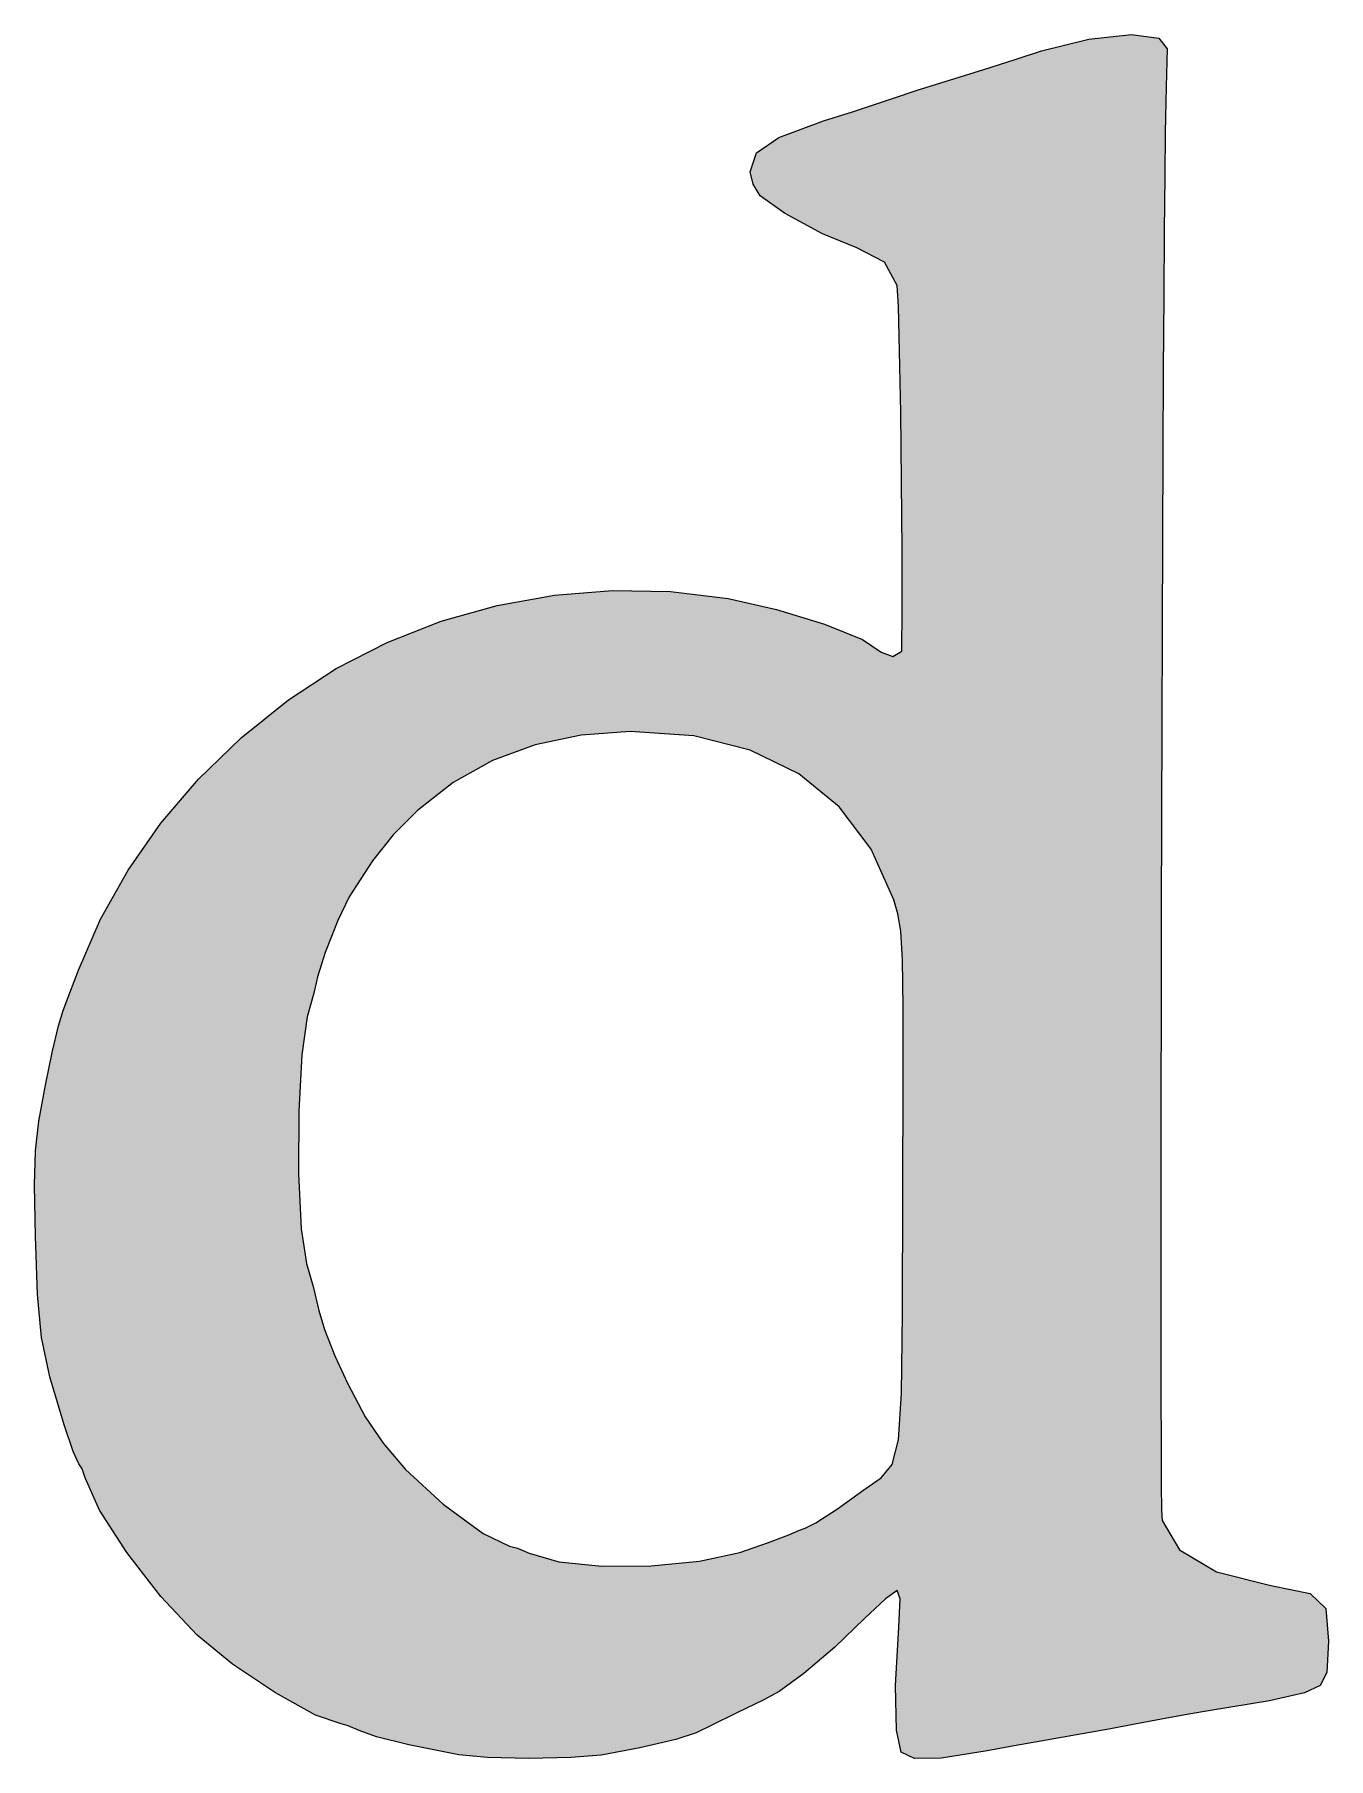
# Model space of a CAD drawing. Extents: x 23 to 353, y 83 to 218.
# Drawn here: x 78.45 to 93.44, y 83.51 to 103.48 of the extents above; entities that cross this region are included whole.
import ezdxf

# ---------------------------------------------------------------- set-up
doc = ezdxf.new("R2010")
doc.units = 0
doc.layers.add('6_moji', color=7, linetype='CONTINUOUS')
doc.layers.add('7_moji_nuri', color=7, linetype='CONTINUOUS')

msp = doc.modelspace()

# ---------------------------------------------------------------- linework, layer by layer
at = {"layer": '6_moji'}
for p, q in [((89.808, 103.196), (90.116, 103.296)), ((90.116, 103.296), (90.662, 103.432)), ((90.662, 103.432), (91.159, 103.485)), ((91.159, 103.485), (91.476, 103.441)), ((91.476, 103.441), (91.571, 103.318)), ((91.571, 103.318), (91.559, 102.88)), ((89.447, 103.081), (89.808, 103.196)), ((88.676, 102.839), (89.111, 102.976)), ((89.111, 102.976), (89.447, 103.081)), ((88.214, 102.684), (88.39, 102.744)), ((88.39, 102.744), (88.676, 102.839)), ((91.554, 102.701), (91.548, 102.351)), ((91.559, 102.88), (91.554, 102.701)), ((87.591, 102.483), (87.927, 102.59)), ((87.927, 102.59), (88.214, 102.684)), ((86.812, 102.112), (87.072, 102.293)), ((87.072, 102.293), (87.591, 102.483)), ((91.548, 102.351), (91.542, 101.848)), ((86.741, 101.892), (86.812, 102.112)), ((86.775, 101.749), (86.741, 101.892)), ((86.857, 101.614), (86.775, 101.749)), ((91.542, 101.848), (91.537, 101.21)), ((87.136, 101.415), (86.857, 101.614)), ((87.579, 101.176), (87.136, 101.415)), ((87.974, 101.011), (87.579, 101.176)), ((91.537, 101.21), (91.531, 100.453)), ((88.295, 100.846), (87.974, 101.011)), ((88.442, 100.575), (88.295, 100.846)), ((88.457, 100.337), (88.442, 100.575)), ((88.471, 99.814), (88.457, 100.337)), ((91.531, 100.453), (91.526, 99.595)), ((88.484, 99.104), (88.471, 99.814)), ((91.526, 99.595), (91.521, 98.654)), ((88.494, 98.304), (88.484, 99.104)), ((91.521, 98.654), (91.517, 97.646)), ((88.5, 97.512), (88.494, 98.304)), ((88.5, 96.824), (88.5, 97.512)), ((91.517, 97.646), (91.512, 96.59)), ((83.807, 96.869), (84.472, 96.988)), ((84.472, 96.988), (85.145, 97.043)), ((85.145, 97.043), (85.818, 97.031)), ((85.818, 97.031), (86.483, 96.95)), ((86.483, 96.95), (87.045, 96.822)), ((83.159, 96.686), (83.807, 96.869)), ((87.045, 96.822), (87.6, 96.652)), ((88.495, 96.34), (88.5, 96.824)), ((82.535, 96.441), (83.159, 96.686)), ((87.6, 96.652), (88.04, 96.475)), ((91.512, 96.59), (91.508, 95.501)), ((81.942, 96.137), (82.535, 96.441)), ((88.04, 96.475), (88.259, 96.329)), ((88.259, 96.329), (88.394, 96.277)), ((88.394, 96.277), (88.495, 96.34)), ((81.389, 95.775), (81.942, 96.137)), ((80.843, 95.335), (81.389, 95.775)), ((91.508, 95.501), (91.505, 94.398)), ((80.35, 94.857), (80.843, 95.335)), ((84.78, 95.367), (84.248, 95.254)), ((85.35, 95.408), (84.78, 95.367)), ((86.088, 95.358), (85.35, 95.408)), ((86.741, 95.193), (86.088, 95.358)), ((84.248, 95.254), (83.754, 95.071)), ((87.304, 94.917), (86.741, 95.193)), ((83.754, 95.071), (83.299, 94.816)), ((87.772, 94.534), (87.304, 94.917)), ((79.912, 94.345), (80.35, 94.857)), ((83.299, 94.816), (82.884, 94.491)), ((88.14, 94.046), (87.772, 94.534)), ((79.532, 93.803), (79.912, 94.345)), ((82.884, 94.491), (82.604, 94.212)), ((91.505, 94.398), (91.502, 93.298)), ((82.604, 94.212), (82.364, 93.909)), ((82.364, 93.909), (82.093, 93.491)), ((88.404, 93.456), (88.14, 94.046)), ((79.214, 93.235), (79.532, 93.803)), ((82.093, 93.491), (81.962, 93.219)), ((88.452, 93.294), (88.404, 93.456)), ((91.502, 93.298), (91.5, 92.219)), ((78.959, 92.642), (79.214, 93.235)), ((81.962, 93.219), (81.816, 92.848)), ((88.484, 93.094), (88.452, 93.294)), ((88.503, 92.764), (88.484, 93.094)), ((81.816, 92.848), (81.728, 92.565)), ((88.511, 92.213), (88.503, 92.764)), ((78.859, 92.378), (78.959, 92.642)), ((81.728, 92.565), (81.683, 92.376)), ((78.779, 92.175), (78.859, 92.378)), ((81.683, 92.376), (81.608, 92.101)), ((78.727, 91.999), (78.779, 92.175)), ((81.608, 92.101), (81.544, 91.663)), ((88.512, 91.349), (88.511, 92.213)), ((91.5, 92.219), (91.498, 91.176)), ((78.653, 91.687), (78.727, 91.999)), ((78.574, 91.308), (78.653, 91.687)), ((81.544, 91.663), (81.51, 91.007)), ((78.498, 90.892), (78.574, 91.308)), ((88.509, 90.079), (88.512, 91.349)), ((91.498, 91.176), (91.497, 90.189)), ((81.51, 91.007), (81.508, 90.285)), ((78.459, 90.55), (78.498, 90.892)), ((78.448, 90.15), (78.459, 90.55)), ((78.458, 89.56), (78.448, 90.15)), ((81.508, 90.285), (81.538, 89.646)), ((91.497, 90.189), (91.496, 89.273)), ((88.505, 88.659), (88.509, 90.079)), ((78.482, 88.883), (78.458, 89.56)), ((81.538, 89.646), (81.599, 89.242)), ((81.599, 89.242), (81.676, 88.976)), ((91.496, 89.273), (91.497, 88.447)), ((81.676, 88.976), (81.741, 88.7)), ((78.531, 88.386), (78.482, 88.883)), ((81.741, 88.7), (81.808, 88.48)), ((88.493, 87.74), (88.505, 88.659)), ((78.627, 87.929), (78.531, 88.386)), ((81.808, 88.48), (81.929, 88.173)), ((91.497, 88.447), (91.498, 87.728)), ((81.929, 88.173), (82.078, 87.848)), ((78.791, 87.372), (78.627, 87.929)), ((82.078, 87.848), (82.281, 87.465)), ((88.459, 87.199), (88.493, 87.74)), ((91.498, 87.728), (91.5, 87.133)), ((78.897, 87.063), (78.791, 87.372)), ((82.281, 87.465), (82.487, 87.162)), ((82.487, 87.162), (82.748, 86.858)), ((88.385, 86.913), (88.459, 87.199)), ((91.5, 87.133), (91.503, 86.679)), ((78.963, 86.921), (78.897, 87.063)), ((78.999, 86.864), (78.963, 86.921)), ((88.256, 86.761), (88.385, 86.913)), ((79.035, 86.759), (78.999, 86.864)), ((79.202, 86.383), (79.035, 86.759)), ((82.748, 86.858), (83.183, 86.456)), ((88.056, 86.619), (88.256, 86.761)), ((87.751, 86.402), (88.056, 86.619)), ((91.503, 86.679), (91.507, 86.384)), ((79.516, 85.895), (79.202, 86.383)), ((83.183, 86.456), (83.647, 86.114)), ((87.502, 86.24), (87.751, 86.402)), ((91.507, 86.384), (91.512, 86.265)), ((83.647, 86.114), (83.952, 85.969)), ((87.187, 86.1), (87.31, 86.153)), ((87.31, 86.153), (87.378, 86.176)), ((87.378, 86.176), (87.502, 86.24)), ((91.512, 86.265), (91.714, 85.926)), ((83.952, 85.969), (84.045, 85.945)), ((84.045, 85.945), (84.178, 85.885)), ((86.62, 85.895), (86.953, 86.009)), ((86.953, 86.009), (87.187, 86.1)), ((91.714, 85.926), (92.143, 85.669)), ((79.913, 85.383), (79.516, 85.895)), ((84.178, 85.885), (84.524, 85.786)), ((84.524, 85.786), (85.022, 85.737)), ((85.022, 85.737), (85.592, 85.74)), ((85.592, 85.74), (86.152, 85.792)), ((86.152, 85.792), (86.62, 85.895)), ((92.143, 85.669), (92.77, 85.51)), ((92.77, 85.51), (93.229, 85.418)), ((80.332, 84.936), (79.913, 85.383)), ((88.307, 85.358), (88.064, 85.128)), ((88.442, 85.454), (88.307, 85.358)), ((88.478, 85.356), (88.442, 85.454)), ((88.463, 85.029), (88.478, 85.356)), ((93.229, 85.418), (93.409, 85.246)), ((88.064, 85.128), (87.721, 84.799)), ((93.409, 85.246), (93.44, 84.868)), ((80.743, 84.601), (80.332, 84.936)), ((88.424, 84.352), (88.463, 85.029)), ((87.721, 84.799), (87.361, 84.492)), ((93.44, 84.868), (93.421, 84.504)), ((81.242, 84.267), (80.743, 84.601)), ((87.361, 84.492), (87.076, 84.283)), ((88.433, 83.836), (88.424, 84.352)), ((93.343, 84.352), (93.16, 84.269)), ((93.421, 84.504), (93.343, 84.352)), ((81.702, 84.011), (81.242, 84.267)), ((86.89, 84.184), (86.586, 84.035)), ((87.076, 84.283), (86.89, 84.184)), ((92.756, 84.177), (92.074, 84.063)), ((93.16, 84.269), (92.756, 84.177)), ((82, 83.908), (81.702, 84.011)), ((82.084, 83.885), (82, 83.908)), ((86.586, 84.035), (86.288, 83.891)), ((91.507, 83.964), (91.198, 83.906)), ((91.822, 84.021), (91.507, 83.964)), ((92.074, 84.063), (91.822, 84.021)), ((82.208, 83.83), (82.084, 83.885)), ((82.411, 83.757), (82.208, 83.83)), ((82.784, 83.666), (82.411, 83.757)), ((85.877, 83.729), (85.461, 83.631)), ((86.112, 83.803), (85.877, 83.729)), ((86.288, 83.891), (86.112, 83.803)), ((88.488, 83.58), (88.433, 83.836)), ((90.107, 83.708), (89.797, 83.653)), ((90.348, 83.75), (90.107, 83.708)), ((90.587, 83.792), (90.348, 83.75)), ((90.893, 83.848), (90.587, 83.792)), ((91.198, 83.906), (90.893, 83.848)), ((83.366, 83.548), (82.784, 83.666)), ((83.696, 83.518), (83.366, 83.548)), ((84.175, 83.508), (83.696, 83.518)), ((84.662, 83.517), (84.175, 83.508)), ((85.015, 83.546), (84.662, 83.517)), ((85.461, 83.631), (85.015, 83.546)), ((88.642, 83.507), (88.488, 83.58)), ((88.957, 83.512), (88.642, 83.507)), ((89.485, 83.595), (88.957, 83.512)), ((89.797, 83.653), (89.485, 83.595))]:
    msp.add_line(p, q, dxfattribs=at)
at = {"layer": '7_moji_nuri'}
for points in [[(89.808, 103.196), (91.568, 103.196), (90.116, 103.296), (91.57, 103.296)], [(90.116, 103.296), (91.57, 103.296), (90.206, 103.318), (91.571, 103.318)], [(90.206, 103.318), (91.571, 103.318), (90.662, 103.432), (91.482, 103.432)], [(90.662, 103.432), (91.482, 103.432), (90.74, 103.441), (91.476, 103.441)], [(90.74, 103.441), (91.476, 103.441), (91.159, 103.485)], [(89.447, 103.081), (91.565, 103.081), (89.808, 103.196), (91.568, 103.196)], [(88.805, 102.88), (91.559, 102.88), (89.111, 102.976), (91.562, 102.976)], [(89.111, 102.976), (91.562, 102.976), (89.447, 103.081), (91.565, 103.081)], [(88.214, 102.684), (91.553, 102.684), (88.264, 102.701), (91.554, 102.701)], [(88.264, 102.701), (91.554, 102.701), (88.39, 102.744), (91.555, 102.744)], [(88.39, 102.744), (91.555, 102.744), (88.676, 102.839), (91.558, 102.839)], [(88.676, 102.839), (91.558, 102.839), (88.805, 102.88), (91.559, 102.88)], [(87.591, 102.483), (91.55, 102.483), (87.927, 102.59), (91.552, 102.59)], [(87.927, 102.59), (91.552, 102.59), (88.214, 102.684), (91.553, 102.684)], [(86.812, 102.112), (91.545, 102.112), (87.072, 102.293), (91.547, 102.293)], [(87.072, 102.293), (91.547, 102.293), (87.23, 102.351), (91.548, 102.351)], [(87.23, 102.351), (91.548, 102.351), (87.591, 102.483), (91.55, 102.483)], [(86.741, 101.892), (91.543, 101.892), (86.812, 102.112), (91.545, 102.112)], [(86.751, 101.848), (91.542, 101.848), (86.741, 101.892), (91.543, 101.892)], [(86.775, 101.749), (91.541, 101.749), (86.751, 101.848), (91.542, 101.848)], [(86.857, 101.614), (91.54, 101.614), (86.775, 101.749), (91.541, 101.749)], [(87.136, 101.415), (91.539, 101.415), (86.857, 101.614), (91.54, 101.614)], [(87.517, 101.21), (91.537, 101.21), (87.136, 101.415), (91.539, 101.415)], [(87.579, 101.176), (91.537, 101.176), (87.517, 101.21), (91.537, 101.21)], [(87.974, 101.011), (91.535, 101.011), (87.579, 101.176), (91.537, 101.176)], [(88.295, 100.846), (91.534, 100.846), (87.974, 101.011), (91.535, 101.011)], [(88.442, 100.575), (91.532, 100.575), (88.295, 100.846), (91.534, 100.846)], [(88.45, 100.453), (91.531, 100.453), (88.442, 100.575), (91.532, 100.575)], [(88.457, 100.337), (91.531, 100.337), (88.45, 100.453), (91.531, 100.453)], [(88.471, 99.814), (91.527, 99.814), (88.457, 100.337), (91.531, 100.337)], [(88.475, 99.595), (91.526, 99.595), (88.471, 99.814), (91.527, 99.814)], [(88.484, 99.104), (91.524, 99.104), (88.475, 99.595), (91.526, 99.595)], [(88.489, 98.654), (91.521, 98.654), (88.484, 99.104), (91.524, 99.104)], [(88.494, 98.304), (91.52, 98.304), (88.489, 98.654), (91.521, 98.654)], [(88.499, 97.646), (91.517, 97.646), (88.494, 98.304), (91.52, 98.304)], [(88.5, 97.512), (91.516, 97.512), (88.499, 97.646), (91.517, 97.646)], [(88.5, 96.824), (91.513, 96.824), (88.5, 97.512), (91.516, 97.512)], [(83.807, 96.869), (86.841, 96.869), (84.258, 96.95), (86.483, 96.95)], [(84.258, 96.95), (86.483, 96.95), (84.472, 96.988), (86.166, 96.988)], [(84.472, 96.988), (86.166, 96.988), (84.994, 97.031), (85.818, 97.031)], [(84.994, 97.031), (85.818, 97.031), (85.145, 97.043)], [(83.159, 96.686), (87.489, 96.686), (83.644, 96.822), (87.045, 96.822)], [(83.644, 96.822), (87.045, 96.822), (83.807, 96.869), (86.841, 96.869)], [(88.498, 96.59), (91.512, 96.59), (88.5, 96.824), (91.513, 96.824)], [(82.621, 96.475), (88.04, 96.475), (83.072, 96.652), (87.6, 96.652)], [(83.072, 96.652), (87.6, 96.652), (83.159, 96.686), (87.489, 96.686)], [(88.495, 96.34), (91.511, 96.34), (88.498, 96.59), (91.512, 96.59)], [(82.214, 96.277), (88.394, 96.277), (82.317, 96.329), (88.259, 96.329)], [(82.317, 96.329), (88.259, 96.329), (82.535, 96.441), (88.091, 96.441)], [(82.535, 96.441), (88.091, 96.441), (82.621, 96.475), (88.04, 96.475)], [(88.394, 96.277), (91.511, 96.277), (88.495, 96.34), (91.511, 96.34)], [(81.389, 95.775), (91.509, 95.775), (81.942, 96.137), (91.511, 96.137)], [(81.942, 96.137), (91.511, 96.137), (82.214, 96.277), (91.511, 96.277)], [(81.05, 95.501), (91.508, 95.501), (81.389, 95.775), (91.509, 95.775)], [(80.934, 95.408), (91.508, 95.408), (81.05, 95.501), (91.508, 95.501)], [(80.76, 95.254), (84.248, 95.254), (80.843, 95.335), (84.628, 95.335)], [(80.843, 95.335), (84.628, 95.335), (80.883, 95.367), (84.78, 95.367)], [(80.883, 95.367), (84.78, 95.367), (80.934, 95.408), (85.35, 95.408)], [(86.088, 95.358), (91.508, 95.358), (85.35, 95.408), (91.508, 95.408)], [(86.741, 95.193), (91.507, 95.193), (86.088, 95.358), (91.508, 95.358)], [(80.57, 95.071), (83.754, 95.071), (80.76, 95.254), (84.248, 95.254)], [(87.304, 94.917), (91.507, 94.917), (86.741, 95.193), (91.507, 95.193)], [(80.35, 94.857), (83.373, 94.857), (80.57, 95.071), (83.754, 95.071)], [(87.772, 94.534), (91.505, 94.534), (87.304, 94.917), (91.507, 94.917)], [(80.036, 94.491), (82.884, 94.491), (80.315, 94.816), (83.299, 94.816)], [(80.315, 94.816), (83.299, 94.816), (80.35, 94.857), (83.373, 94.857)], [(87.874, 94.398), (91.505, 94.398), (87.772, 94.534), (91.505, 94.534)], [(79.819, 94.212), (82.604, 94.212), (79.912, 94.345), (82.738, 94.345)], [(79.912, 94.345), (82.738, 94.345), (80.036, 94.491), (82.884, 94.491)], [(88.14, 94.046), (91.504, 94.046), (87.874, 94.398), (91.505, 94.398)], [(79.607, 93.909), (82.364, 93.909), (79.819, 94.212), (82.604, 94.212)], [(79.532, 93.803), (82.295, 93.803), (79.607, 93.909), (82.364, 93.909)], [(88.404, 93.456), (91.503, 93.456), (88.14, 94.046), (91.504, 94.046)], [(79.357, 93.491), (82.093, 93.491), (79.532, 93.803), (82.295, 93.803)], [(79.214, 93.235), (81.97, 93.235), (79.357, 93.491), (82.093, 93.491)], [(88.451, 93.298), (91.502, 93.298), (88.404, 93.456), (91.503, 93.456)], [(88.452, 93.294), (91.502, 93.294), (88.451, 93.298), (91.502, 93.298)], [(79.048, 92.848), (81.816, 92.848), (79.207, 93.219), (81.962, 93.219)], [(79.207, 93.219), (81.962, 93.219), (79.214, 93.235), (81.97, 93.235)], [(88.484, 93.094), (91.502, 93.094), (88.452, 93.294), (91.502, 93.294)], [(88.503, 92.764), (91.501, 92.764), (88.484, 93.094), (91.502, 93.094)], [(78.959, 92.642), (81.752, 92.642), (79.048, 92.848), (81.816, 92.848)], [(88.511, 92.219), (91.5, 92.219), (88.503, 92.764), (91.501, 92.764)], [(78.859, 92.378), (81.683, 92.378), (78.93, 92.565), (81.728, 92.565)], [(78.93, 92.565), (81.728, 92.565), (78.959, 92.642), (81.752, 92.642)], [(78.779, 92.175), (81.628, 92.175), (78.859, 92.376), (81.683, 92.376)], [(78.859, 92.376), (81.683, 92.376), (78.859, 92.378), (81.683, 92.378)], [(78.727, 91.999), (81.593, 91.999), (78.757, 92.101), (81.608, 92.101)], [(78.757, 92.101), (81.608, 92.101), (78.779, 92.175), (81.628, 92.175)], [(88.511, 92.213), (91.5, 92.213), (88.511, 92.219), (91.5, 92.219)], [(88.512, 91.349), (91.498, 91.349), (88.511, 92.213), (91.5, 92.213)], [(78.653, 91.687), (81.547, 91.687), (78.727, 91.999), (81.593, 91.999)], [(78.574, 91.308), (81.526, 91.308), (78.648, 91.663), (81.544, 91.663)], [(78.648, 91.663), (81.544, 91.663), (78.653, 91.687), (81.547, 91.687)], [(78.519, 91.007), (81.51, 91.007), (78.574, 91.308), (81.526, 91.308)], [(88.512, 91.176), (91.498, 91.176), (88.512, 91.349), (91.498, 91.349)], [(88.509, 90.189), (91.497, 90.189), (88.512, 91.176), (91.498, 91.176)], [(78.498, 90.892), (81.51, 90.892), (78.519, 91.007), (81.51, 91.007)], [(78.459, 90.55), (81.509, 90.55), (78.498, 90.892), (81.51, 90.892)], [(78.452, 90.285), (81.508, 90.285), (78.459, 90.55), (81.509, 90.55)], [(78.448, 90.15), (81.514, 90.15), (78.452, 90.285), (81.508, 90.285)], [(78.456, 89.646), (81.538, 89.646), (78.448, 90.15), (81.514, 90.15)], [(88.509, 90.079), (91.497, 90.079), (88.509, 90.189), (91.497, 90.189)], [(88.506, 89.273), (91.496, 89.273), (88.509, 90.079), (91.497, 90.079)], [(78.458, 89.56), (81.551, 89.56), (78.456, 89.646), (81.538, 89.646)], [(78.469, 89.242), (81.599, 89.242), (78.458, 89.56), (81.551, 89.56)], [(78.478, 88.976), (81.676, 88.976), (78.469, 89.242), (81.599, 89.242)], [(88.505, 88.659), (91.497, 88.659), (88.506, 89.273), (91.496, 89.273)], [(78.482, 88.883), (81.698, 88.883), (78.478, 88.976), (81.676, 88.976)], [(78.5, 88.7), (81.741, 88.7), (78.482, 88.883), (81.698, 88.883)], [(78.522, 88.48), (81.808, 88.48), (78.5, 88.7), (81.741, 88.7)], [(88.502, 88.447), (91.497, 88.447), (88.505, 88.659), (91.497, 88.659)], [(78.531, 88.386), (81.845, 88.386), (78.522, 88.48), (81.808, 88.48)], [(78.576, 88.173), (81.929, 88.173), (78.531, 88.386), (81.845, 88.386)], [(88.493, 87.74), (91.498, 87.74), (88.502, 88.447), (91.497, 88.447)], [(78.627, 87.929), (82.041, 87.929), (78.576, 88.173), (81.929, 88.173)], [(78.651, 87.848), (82.078, 87.848), (78.627, 87.929), (82.041, 87.929)], [(78.764, 87.465), (82.281, 87.465), (78.651, 87.848), (82.078, 87.848)], [(88.459, 87.199), (91.5, 87.199), (88.493, 87.728), (91.498, 87.728)], [(88.493, 87.728), (91.498, 87.728), (88.493, 87.74), (91.498, 87.74)], [(78.791, 87.372), (82.345, 87.372), (78.764, 87.465), (82.281, 87.465)], [(78.863, 87.162), (82.487, 87.162), (78.791, 87.372), (82.345, 87.372)], [(78.897, 87.063), (82.572, 87.063), (78.863, 87.162), (82.487, 87.162)], [(88.385, 86.913), (91.501, 86.913), (88.442, 87.133), (91.5, 87.133)], [(88.442, 87.133), (91.5, 87.133), (88.459, 87.199), (91.5, 87.199)], [(78.963, 86.921), (82.694, 86.921), (78.897, 87.063), (82.572, 87.063)], [(78.999, 86.864), (82.743, 86.864), (78.963, 86.921), (82.694, 86.921)], [(88.256, 86.761), (91.502, 86.761), (88.385, 86.913), (91.501, 86.913)], [(79.002, 86.858), (82.748, 86.858), (78.999, 86.864), (82.743, 86.864)], [(79.035, 86.759), (82.856, 86.759), (79.002, 86.858), (82.748, 86.858)], [(79.17, 86.456), (83.183, 86.456), (79.035, 86.759), (82.856, 86.759)], [(88.141, 86.679), (91.503, 86.679), (88.256, 86.761), (91.502, 86.761)], [(87.751, 86.402), (91.507, 86.402), (88.056, 86.619), (91.504, 86.619)], [(88.056, 86.619), (91.504, 86.619), (88.141, 86.679), (91.503, 86.679)], [(79.202, 86.383), (83.282, 86.383), (79.17, 86.456), (83.183, 86.456)], [(79.375, 86.114), (83.647, 86.114), (79.202, 86.383), (83.282, 86.383)], [(87.54, 86.265), (91.512, 86.265), (87.723, 86.384), (91.507, 86.384)], [(87.723, 86.384), (91.507, 86.384), (87.751, 86.402), (91.507, 86.402)], [(79.468, 85.969), (83.952, 85.969), (79.375, 86.114), (83.647, 86.114)], [(87.187, 86.1), (91.61, 86.1), (87.31, 86.153), (91.578, 86.153)], [(87.31, 86.153), (91.578, 86.153), (87.378, 86.176), (91.565, 86.176)], [(87.378, 86.176), (91.565, 86.176), (87.502, 86.24), (91.527, 86.24)], [(87.502, 86.24), (91.527, 86.24), (87.54, 86.265), (91.512, 86.265)], [(79.484, 85.945), (84.045, 85.945), (79.468, 85.969), (83.952, 85.969)], [(79.516, 85.895), (84.156, 85.895), (79.484, 85.945), (84.045, 85.945)], [(86.62, 85.895), (91.766, 85.895), (86.712, 85.926), (91.714, 85.926)], [(86.712, 85.926), (91.714, 85.926), (86.953, 86.009), (91.665, 86.009)], [(86.953, 86.009), (91.665, 86.009), (87.187, 86.1), (91.61, 86.1)], [(79.523, 85.885), (84.178, 85.885), (79.516, 85.895), (84.156, 85.895)], [(79.601, 85.786), (84.524, 85.786), (79.523, 85.885), (84.178, 85.885)], [(79.638, 85.737), (85.022, 85.737), (79.601, 85.786), (84.524, 85.786)], [(79.691, 85.669), (92.143, 85.669), (79.638, 85.737), (92.029, 85.737)], [(85.022, 85.737), (92.029, 85.737), (85.592, 85.74), (92.025, 85.74)], [(85.592, 85.74), (92.025, 85.74), (86.152, 85.792), (91.938, 85.792)], [(86.152, 85.792), (91.938, 85.792), (86.62, 85.895), (91.766, 85.895)], [(79.815, 85.51), (92.77, 85.51), (79.691, 85.669), (92.143, 85.669)], [(79.858, 85.454), (93.05, 85.454), (79.815, 85.51), (92.77, 85.51)], [(79.913, 85.383), (88.342, 85.383), (79.858, 85.454), (88.442, 85.454)], [(79.936, 85.358), (88.307, 85.358), (79.913, 85.383), (88.342, 85.383)], [(80.152, 85.128), (88.064, 85.128), (79.936, 85.358), (88.307, 85.358)], [(88.455, 85.418), (93.229, 85.418), (88.442, 85.454), (93.05, 85.454)], [(88.478, 85.356), (93.294, 85.356), (88.455, 85.418), (93.229, 85.418)], [(88.473, 85.246), (93.409, 85.246), (88.478, 85.356), (93.294, 85.356)], [(80.332, 84.936), (87.863, 84.936), (80.152, 85.128), (88.064, 85.128)], [(88.463, 85.029), (93.427, 85.029), (88.473, 85.246), (93.409, 85.246)], [(80.5, 84.799), (87.721, 84.799), (80.332, 84.936), (87.863, 84.936)], [(88.454, 84.868), (93.44, 84.868), (88.463, 85.029), (93.427, 85.029)], [(80.743, 84.601), (87.489, 84.601), (80.5, 84.799), (87.721, 84.799)], [(88.433, 84.504), (93.421, 84.504), (88.454, 84.868), (93.44, 84.868)], [(80.907, 84.492), (87.361, 84.492), (80.743, 84.601), (87.489, 84.601)], [(81.218, 84.283), (87.076, 84.283), (80.907, 84.492), (87.361, 84.492)], [(88.424, 84.352), (93.343, 84.352), (88.433, 84.504), (93.421, 84.504)], [(88.426, 84.269), (93.16, 84.269), (88.424, 84.352), (93.343, 84.352)], [(88.424, 84.352), (93.343, 84.352), (88.424, 84.352), (93.343, 84.352)], [(81.242, 84.267), (87.046, 84.267), (81.218, 84.283), (87.076, 84.283)], [(81.391, 84.184), (86.89, 84.184), (81.242, 84.267), (87.046, 84.267)], [(81.658, 84.035), (86.586, 84.035), (81.391, 84.184), (86.89, 84.184)], [(88.427, 84.177), (92.756, 84.177), (88.426, 84.269), (93.16, 84.269)], [(88.429, 84.063), (92.074, 84.063), (88.427, 84.177), (92.756, 84.177)], [(81.702, 84.011), (86.536, 84.011), (81.658, 84.035), (86.586, 84.035)], [(82, 83.908), (86.324, 83.908), (81.702, 84.011), (86.536, 84.011)], [(82.064, 83.891), (86.288, 83.891), (82, 83.908), (86.324, 83.908)], [(88.43, 84.021), (91.822, 84.021), (88.429, 84.063), (92.074, 84.063)], [(88.431, 83.964), (91.507, 83.964), (88.43, 84.021), (91.822, 84.021)], [(88.432, 83.906), (91.198, 83.906), (88.431, 83.964), (91.507, 83.964)], [(82.084, 83.885), (86.277, 83.885), (82.064, 83.891), (86.288, 83.891)], [(82.208, 83.83), (86.167, 83.83), (82.084, 83.885), (86.277, 83.885)], [(82.282, 83.803), (86.112, 83.803), (82.208, 83.83), (86.167, 83.83)], [(82.411, 83.757), (85.965, 83.757), (82.282, 83.803), (86.112, 83.803)], [(82.525, 83.729), (85.877, 83.729), (82.411, 83.757), (85.965, 83.757)], [(82.784, 83.666), (85.608, 83.666), (82.525, 83.729), (85.877, 83.729)], [(88.433, 83.848), (90.893, 83.848), (88.432, 83.906), (91.198, 83.906)], [(88.433, 83.836), (90.828, 83.836), (88.433, 83.848), (90.893, 83.848)], [(88.442, 83.792), (90.587, 83.792), (88.433, 83.836), (90.828, 83.836)], [(88.451, 83.75), (90.348, 83.75), (88.442, 83.792), (90.587, 83.792)], [(88.46, 83.708), (90.107, 83.708), (88.451, 83.75), (90.348, 83.75)], [(88.472, 83.653), (89.797, 83.653), (88.46, 83.708), (90.107, 83.708)], [(82.956, 83.631), (85.461, 83.631), (82.784, 83.666), (85.608, 83.666)], [(83.366, 83.548), (85.028, 83.548), (82.956, 83.631), (85.461, 83.631)], [(83.394, 83.546), (85.015, 83.546), (83.366, 83.548), (85.028, 83.548)], [(83.696, 83.518), (84.68, 83.518), (83.394, 83.546), (85.015, 83.546)], [(83.763, 83.517), (84.662, 83.517), (83.696, 83.518), (84.68, 83.518)], [(84.175, 83.508), (84.175, 83.508), (83.763, 83.517), (84.662, 83.517)], [(88.484, 83.595), (89.485, 83.595), (88.472, 83.653), (89.797, 83.653)], [(88.488, 83.58), (89.388, 83.58), (88.484, 83.595), (89.485, 83.595)], [(88.632, 83.512), (88.957, 83.512), (88.488, 83.58), (89.388, 83.58)], [(88.642, 83.507), (88.642, 83.507), (88.632, 83.512), (88.957, 83.512)]]:
    msp.add_solid(points, dxfattribs=at)

doc.saveas('drawing.dxf')
